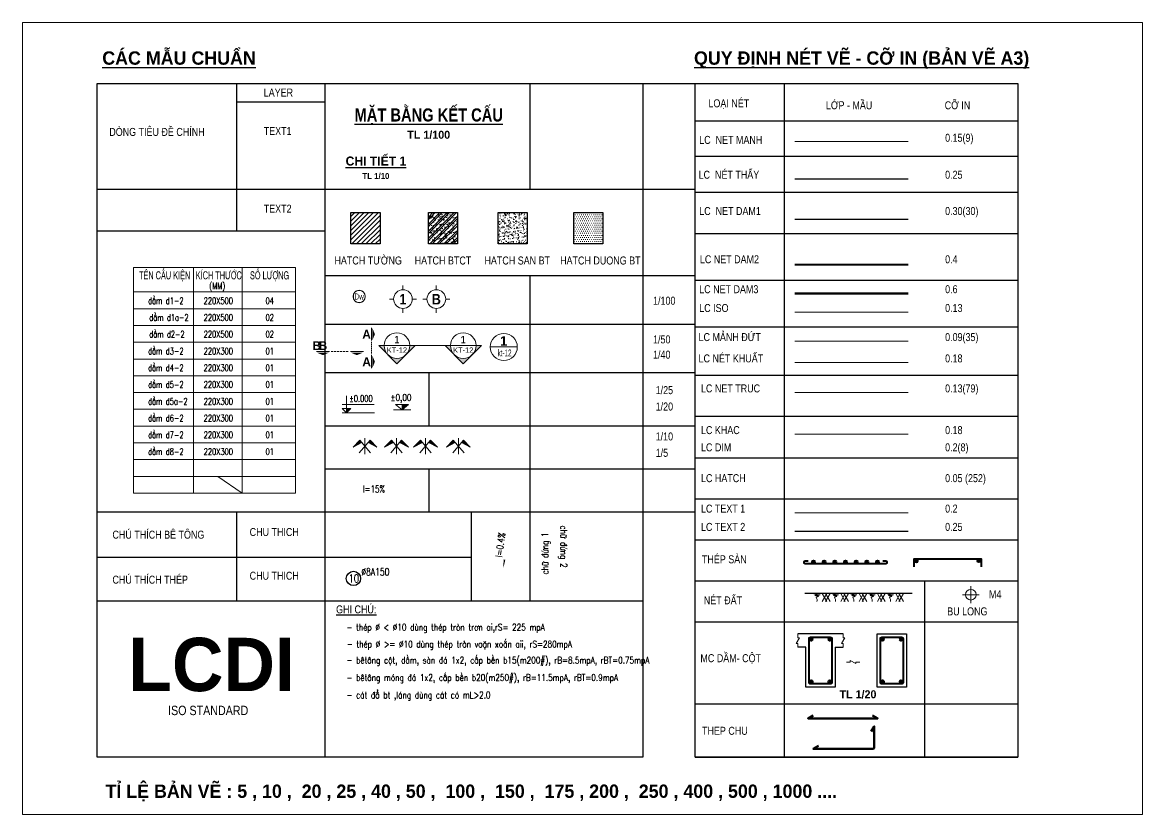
# Model space of a CAD drawing. Header units: metres. Extents: x 596585 to 599449, y 2303977 to 2307363.
# Drawn here: x 597523.1 to 597859.1, y 2304323.7 to 2304561.3 of the extents above; entities that cross this region are included whole.
import ezdxf
from ezdxf.enums import TextEntityAlignment as Align

# ---------------------------------------------------------------- set-up
doc = ezdxf.new("R2010")
doc.units = ezdxf.units.M
doc.header["$MEASUREMENT"] = 0
doc.set_wipeout_variables(frame=1)
for name, pattern in [('CENTERX2', [4, 2.5, -0.5, 0.5, -0.5]), ('DASHDOT', [1, 0.5, -0.25, 0, -0.25]), ('HIDDEN', [0.375, 0.25, -0.125])]:
    doc.linetypes.add(name, pattern=pattern)
for name, color, linetype, lineweight in [('KICHTHUOC', 8, 'Continuous', 18), ('LC Dim', 8, 'Continuous', 18), ('LC Hatch', 252, 'Continuous', 9), ('LC Hatch @ 1 (1)', 252, 'Continuous', 0), ('LC ISO', 160, 'Continuous', 13), ('LC Khac', 4, 'Continuous', 9), ('LC MANH DUT', 35, 'HIDDEN', 5), ('LC Net dam 1', 30, 'Continuous', 30), ('LC Net dam2', 6, 'Continuous', 40), ('LC Net dam3', 1, 'Continuous', 60), ('LC Net khuat', 4, 'HIDDEN', 13), ('LC Net manh', 239, 'Continuous', 5), ('LC Net thay', 7, 'Continuous', 25), ('LC Net truc', 79, 'DASHDOT', 13), ('LC Text1', 3, 'Continuous', 20), ('LC Text2', 7, 'Continuous', 25), ('Text', 7, 'Continuous', 20), ('v-KICHTHUOC', 8, 'Continuous', 18), ('v-TEXT', 7, 'Continuous', 20)]:
    doc.layers.add(name, color=color, linetype=linetype, lineweight=lineweight)
doc.styles.add('arial', font='arial.ttf', dxfattribs={"width": 0.8})
doc.styles.add('Brief text', font='')
doc.styles.add('General text 2', font='arial.ttf')
doc.styles.add('LC 1', font='')
doc.styles.add('LC 2', font='', dxfattribs={"width": 0.7})
doc.styles.add('LC 3', font='vnsimli.shx', dxfattribs={"width": 0.75})
doc.styles.add('LC3', font='', dxfattribs={"width": 0.8})
doc.styles.add('T1', font='Vnsimli.shx', dxfattribs={"width": 0.7})
doc.styles.add('T2', font='', dxfattribs={"width": 0.8})
doc.styles.add('text', font='hoatbif.shx', dxfattribs={"width": 0.7})
doc.styles.add('text1', font='', dxfattribs={"width": 0.7, "height": 300})
doc.styles.get('Brief text').set_extended_font_data('.VnHelvetInsH', bold=True)
doc.styles.get('LC 1').set_extended_font_data('.VnAvantH', bold=True)
doc.styles.get('LC 2').set_extended_font_data('.VnArial NarrowH')
doc.styles.get('LC3').set_extended_font_data('.VnArialH', bold=True)
doc.styles.get('T2').set_extended_font_data('.VnArialH')
doc.styles.get('text1').set_extended_font_data('.VnHelvetInsH', bold=True)

# ---------------------------------------------------------------- blocks, each defined once
blk = doc.blocks.new('DXicon')
at = {"layer": 'LC Hatch', "ltscale": 50}
for points in [[(-1.15, 4.39), (-1.9, 5.26), (-4.45, 2.69)], [(4.45, 2.69), (1.9, 5.26), (1.15, 4.39)]]:
    blk.add_hatch(color=252, dxfattribs=at).paths.add_polyline_path(points)
at = {"layer": 'LC Net manh', "color": 8, "ltscale": 50}
for p, q in [((-1.9, 5.26), (-4.45, 2.69)), ((-4.45, 2.69), (-1.15, 4.39)), ((-2.13, 0.57), (1.9, 5.26)), ((2.13, 0.57), (-1.9, 5.26)), ((0, 0.04), (0, 6.04)), ((4.45, 2.69), (1.15, 4.39)), ((1.9, 5.26), (4.45, 2.69))]:
    blk.add_line(p, q, dxfattribs=at)
blk = doc.blocks.new('thep tron 2')
at = {"layer": 'LC Net dam2'}
for p, q in [((-0.5, 0.5), (0.5, 0.5)), ((0.35, 0.85), (-0.35, 0.15)), ((-0.35, 0.85), (0.35, 0.15)), ((0, 1), (0, 0))]:
    blk.add_line(p, q, dxfattribs=at)
blk.add_circle((0, 0.5), 0.5, dxfattribs=at)
blk = doc.blocks.new('theptron1')
at = {"layer": 'LC Net dam3'}
for p, q in [((-0.5, 0), (0.5, 0)), ((-0.35, 0.35), (0.35, -0.35)), ((0.35, 0.35), (-0.35, -0.35)), ((0, 0.5), (0, -0.5))]:
    blk.add_line(p, q, dxfattribs=at)
blk.add_circle((0, 0), 0.5, dxfattribs=at)
blk = doc.blocks.new('mat dat')
at = {"layer": 'LC Net manh'}
for p, q in [((2, 0), (3.73, -3)), ((3.73, 0), (2, -3)), ((3.15, 0), (4.88, -3)), ((4.88, 0), (3.15, -3))]:
    blk.add_line(p, q, dxfattribs=at)
blk.add_spline([(0, 0), (-1.21, -0.12), (1.21, -0.52), (-0.75, -0.75), (0.58, -1.1), (-0.23, -1.33), (0.06, -2.19), (0, -3)], degree=3, dxfattribs=at)
blk = doc.blocks.new('TTRUC')
at = {"layer": 'LC ISO'}
for p, q in [((0, 6.95), (0, 10.13)), ((-6.95, 0), (-10.13, 0)), ((6.95, 0), (10.13, 0)), ((0, -6.95), (0, -10.13))]:
    blk.add_line(p, q, dxfattribs=at)
at = {"layer": 'LC Net manh'}
blk.add_circle((0, 0), 6.95, dxfattribs=at)
blk = doc.blocks.new('TIEUDE1')
at = {"layer": 'LC Text2', "color": 7, "style": 'LC 1'}
blk.add_attdef('TIªU§Ò', text='', height=5, dxfattribs=at).set_placement((0, 0), align=Align.BOTTOM_CENTER)
blk.add_attdef('TL', text='', height=3, dxfattribs=at).set_placement((0, -2), align=Align.TOP_CENTER)
blk = doc.blocks.new('TIEUDE2')
at = {"layer": 'LC Text2', "color": 7, "style": 'LC 1'}
blk.add_attdef('%%UTIªU§Ò', text='', height=3.5, dxfattribs=at).set_placement((0, 0), align=Align.BOTTOM_CENTER)
blk.add_attdef('TL', text='', height=2.2, dxfattribs=at).set_placement((0, -1.8), align=Align.TOP_CENTER)
blk = doc.blocks.new('trich CT')
at = {"layer": 'LC ISO'}
blk.add_line((-500, 0), (500, 0), dxfattribs=at)
blk.add_circle((0, 0), 500, dxfattribs=at)
at = {"layer": 'LC Text1', "style": 'text1'}
blk.add_attdef('T', text='', height=350, dxfattribs=at).set_placement((0, 223), align=Align.MIDDLE_CENTER)
at = {"layer": 'LC Text1', "linetype": 'ByBlock', "style": 'text', "width": 0.7}
blk.add_attdef('KT', text='', height=250, dxfattribs=at).set_placement((0, -217), align=Align.MIDDLE_CENTER)
blk = doc.blocks.new('*U19')
at = {"layer": 'LC ISO'}
h = blk.add_hatch(color=256, dxfattribs=at)
h.paths.add_polyline_path([(0, -8.49), (4.24, -4.24, -0.198912), (0, -6, -0.198912), (-4.24, -4.24)])
h.paths.add_polyline_path([(8.49, 0), (6, 0, -0.198912), (4.24, -4.24)])
h.paths.add_polyline_path([(-4.24, -4.24, -0.198912), (-6, 0), (-8.49, 0)])
h = blk.add_hatch(color=256, dxfattribs=at)
h.paths.add_polyline_path([(31.08, -8.49), (35.32, -4.24, -0.198912), (31.08, -6, -0.198912), (26.84, -4.24)])
h.paths.add_polyline_path([(39.57, 0), (37.08, 0, -0.198912), (35.32, -4.24)])
h.paths.add_polyline_path([(26.84, -4.24, -0.198912), (25.08, 0), (22.59, 0)])
for p, q in [((-6, 0), (6, 0)), ((25.08, 0), (37.08, 0))]:
    blk.add_line(p, q, dxfattribs=at)
for points in [[(6, 0), (8.49, 0), (0, -8.49), (-8.49, 0), (-6, 0)], [(37.08, 0), (39.57, 0), (31.08, -8.49), (22.59, 0), (25.08, 0)]]:
    blk.add_lwpolyline(points, dxfattribs=at)
for centre in [(0, 0), (31.08, 0)]:
    blk.add_circle(centre, 6, dxfattribs=at)
at = {"layer": 'LC MANH DUT', "linetype": 'HIDDEN', "ltscale": 300}
blk.add_line((6, 0), (25.08, 0), dxfattribs=at)
at = {"layer": 'LC Text1', "style": 'Brief text', "width": 0.8, "flags": 8}
for tag, p in [('VIEW-NUMBER2', (0, 52)), ('VIEW-NUMBER1', (0, 0))]:
    blk.add_attdef(tag, text='', height=3.5, dxfattribs=at).set_placement(p, align=Align.BOTTOM_CENTER)
at = {"layer": 'LC Text1', "style": 'arial', "width": 0.8, "flags": 8}
for tag, p in [('SHEET-NUMBER2', (0, 51.13)), ('SHEET-NUMBER1', (0, -0.87))]:
    blk.add_attdef(tag, text='', height=2.5, dxfattribs=at).set_placement(p, align=Align.TOP_CENTER)
blk = doc.blocks.new('Caodo1')
at = {"layer": 'LC Text1'}
blk.add_hatch(color=4, dxfattribs=at).paths.add_polyline_path([(0, 200), (0, 0), (243, 200)])
at = {"layer": 'LC Text1', "color": 4}
for p, q in [((324, 0), (-324, 0)), ((0, 0), (0, 200))]:
    blk.add_line(p, q, dxfattribs=at)
blk.add_lwpolyline([(-243, 200), (243, 200), (0, 0), (0, 0)], close=True, dxfattribs=at)
at = {"layer": 'LC Text1', "color": 4, "style": 'T1', "width": 0.8}
blk.add_attdef('%%P0,00', text='', height=250, dxfattribs=at).set_placement((-39, 460), align=Align.MIDDLE_CENTER)
blk = doc.blocks.new('bu lon')
at = {"layer": 'LC Khac', "color": 9}
for p, q in [((0.79, 0), (-0.79, 0)), ((0, -0.79), (0, 0.79))]:
    blk.add_line(p, q, dxfattribs=at)
at = {"layer": 'LC Khac', "color": 7}
blk.add_circle((0, 0), 0.5, dxfattribs=at)
blk = doc.blocks.new('MM')
at = {"layer": 'LC Khac', "xscale": 2.289702860291335, "yscale": 2.289702860291335, "zscale": 2.289702860291335}
blk.add_blockref('bu lon', (0, 0), dxfattribs=at)
blk = doc.blocks.new('CT')
at = {"layer": 'LC Text1', "lineweight": 15}
blk.add_hatch(color=4, dxfattribs=at).paths.add_polyline_path([(3.25, 1.6), (1.64, 1.6), (1.64, 0)])
at = {"layer": 'LC Text1', "color": 4, "lineweight": 15, "ltscale": 50}
for p, q in [((12.09, 0), (0, 0)), ((0.05, 3.14), (12, 3.14))]:
    blk.add_line(p, q, dxfattribs=at)
for points in [[(1.64, 6.43), (1.64, 0)], [(1.64, 0), (0.03, 1.6), (1.64, 1.6)], [(1.64, 0), (3.25, 1.6), (1.64, 1.6)]]:
    blk.add_lwpolyline(points, dxfattribs=at)
at = {"layer": 'LC Text1', "color": 4, "style": 'LC 3', "width": 0.75}
blk.add_attdef('CT', (1.91, 3.5), '', height=2.2, dxfattribs=at)
blk = doc.blocks.new('*U20')
at = {"layer": 'Defpoints'}
blk.add_lwpolyline([(0, 2.97), (-1.75, 2.41), (-2.83, 0.92), (-2.83, -0.92), (-1.75, -2.41), (0, -2.98), (1.75, -2.41), (2.83, -0.92), (2.83, 0.92), (1.75, 2.41)], close=True, dxfattribs=at)
at = {"layer": 'LC Text1', "style": 'General text 2', "width": 0.6, "flags": 8}
blk.add_attdef('SYMBOL', text='', height=3, dxfattribs=at).set_placement((0, 0), align=Align.MIDDLE_CENTER)
blk.add_wipeout([(0, 2.97), (-1.75, 2.41), (-2.83, 0.92), (-2.83, -0.92), (-1.75, -2.41), (0, -2.98), (1.75, -2.41), (2.83, -0.92), (2.83, 0.92), (1.75, 2.41)]).dxf.layer = 'LC Net manh'
at = {"layer": 'LC ISO'}
blk.add_circle((0, 0), 2.98, dxfattribs=at)
blk = doc.blocks.new('matcatdoc')
at = {"layer": 'LC Khac', "color": 1, "ltscale": 2}
for p, q in [((0, 485), (0, 0)), ((0, -550), (0, -1036))]:
    blk.add_line(p, q, dxfattribs=at)
for points in [[(134, 243, 0, 471, 0), (37, 243, 275, 275, 0)], [(134, -793, 0, 471, 0), (37, -793, 275, 275, 0)]]:
    blk.add_lwpolyline(points, format="xyseb", dxfattribs=at)
at = {"layer": 'LC MANH DUT', "ltscale": 200}
blk.add_line((0, -49), (0, -506), dxfattribs=at)
at = {"ltscale": 2, "style": 'LC 1'}
for p in [(-179, 243), (-179, -793)]:
    blk.add_attdef('LC', text='', height=330, dxfattribs=at).set_placement(p, align=Align.MIDDLE_CENTER)
blk = doc.blocks.new('*U18')
at = {"layer": 'LC Khac', "color": 1, "ltscale": 2}
for p, q in [((0, 0), (-485, 0)), ((1271, 0), (785, 0))]:
    blk.add_line(p, q, dxfattribs=at)
for points in [[(-243, -134, 0, 471, 0), (-243, -37, 275, 275, 0)], [(1028, -134, 0, 471, 0), (1028, -37, 275, 275, 0)]]:
    blk.add_lwpolyline(points, format="xyseb", dxfattribs=at)
at = {"layer": 'LC MANH DUT', "ltscale": 300}
blk.add_line((66, 0), (732, 0), dxfattribs=at)
at = {"ltscale": 2, "style": 'LC 1'}
for p in [(-243, 222), (1028, 222)]:
    blk.add_attdef('LC', text='', height=330, dxfattribs=at).set_placement(p, align=Align.MIDDLE_CENTER)
blk = doc.blocks.new('DODOC1')
at = {"layer": 'KICHTHUOC'}
blk.add_lwpolyline([(-630, 0, 0, 0, 0), (762, 0, 0, 66.7, 0), (443, 0, 66.7, 66.7, 0)], format="xyseb", dxfattribs=at)
at = {"layer": 'Text', "style": 'T1', "width": 0.8}
blk.add_attdef('DOC', text='', height=250, dxfattribs=at).set_placement((-79, 226), align=Align.MIDDLE_CENTER)

msp = doc.modelspace()

# ---------------------------------------------------------------- hatches: boundary and pattern name
at = {"layer": 'LC Hatch', "ltscale": 3}
h = msp.add_hatch(dxfattribs=at)
h.set_pattern_fill('AR-CONC', color=256, scale=0.281299)
h.set_pattern_definition([(50, (597979.7542, 2303850.129), (2.017644, -0.176521), [0.210974, -2.320715]), (355, (597979.7542, 2303850.129), (-0.390306, 2.115907), [0.168779, -1.856572]), (100.4514, (597979.9224, 2303850.1143), (1.62734, 1.939385), [0.1793004, -1.972304]), (46.1842, (597979.7542, 2303850.6916), (3.002136, -0.465603), [0.316461, -3.481072]), (96.6356, (597980.0044, 2303850.6528), (2.629195, 2.740182), [0.26895, -2.958456]), (351.1842, (597979.7542, 2303850.6916), (2.629193, 2.740184), [0.253169, -2.784858]), (21, (597980.0355, 2303850.551), (1.6790922, -1.132562), [0.210974, -2.320715]), (326, (597980.0355, 2303850.551), (0.684443, 2.039838), [0.168779, -1.856572]), (71.4514, (597980.1754, 2303850.4566), (2.363536, 0.9072743), [0.1793004, -1.972304]), (37.5, (597979.7542, 2303850.129), (0.0342055, 0.93642634), [0, -1.834068, 0, -1.8847018, 0, -1.8636044]), (7.5, (597979.7542, 2303850.129), (0.7400114, 1.1094753), [0, -1.0745613, 0, -1.7918732, 0, -0.7102794]), (327.5, (597979.1269, 2303850.129), (1.501636, -0.0634466), [0, -0.703247, 0, -2.1941305, 0, -2.9114423]), (317.5, (597978.8456, 2303850.129), (1.6404956, 0.281594), [0, -0.914221, 0, -1.4571277, 0, -2.067546])])
h.paths.add_polyline_path([(597674.571, 2304504.302), (597665.851, 2304504.302), (597665.851, 2304494.883), (597674.571, 2304494.883)])
h = msp.add_hatch(dxfattribs=at)
h.set_pattern_fill('DOTS', color=256, scale=9.845457)
h.set_pattern_definition([(360, (597981.258, 2303850.129), (0.30767054, 0.6153411), [0, -0.6153411])])
h.paths.add_polyline_path([(597697.263, 2304504.302), (597688.544, 2304504.302), (597688.544, 2304494.883), (597697.263, 2304494.883)])
at = {"layer": 'LC Hatch @ 1 (1)', "ltscale": 2}
h = msp.add_hatch(dxfattribs=at)
h.set_pattern_fill('ANSI31', color=256, scale=8.000137)
h.set_pattern_definition([(45, (597981.258, 2303850.129), (-0.7071189, 0.7071189), [])])
h.paths.add_polyline_path([(597630.411, 2304494.883), (597630.411, 2304504.302), (597621.691, 2304504.302), (597621.691, 2304494.883)])
h = msp.add_hatch(dxfattribs=at)
h.set_pattern_fill('BTCT', color=256, scale=0.400001)
h.set_pattern_definition([(50, (597625.665, 2304992.823), (2.869048, -0.251009), [0.3, -3.300009]), (355, (597625.665, 2304992.823), (-0.555007, 3.008776), [0.24, -2.640007]), (100.4514, (597625.904, 2304992.802), (2.314043, 2.757765), [0.254961, -2.804576]), (46.1842, (597625.665, 2304993.623), (4.268975, -0.662078), [0.45, -4.950013]), (96.6356, (597626.0207, 2304993.568), (3.73866, 3.89648), [0.382442, -4.206863]), (351.1842, (597625.665, 2304993.623), (3.738657, 3.896484), [0.36, -3.96001]), (21, (597626.065, 2304993.423), (2.387634, -1.61048), [0.3, -3.300009]), (326, (597626.065, 2304993.423), (0.973264, 2.900608), [0.24, -2.640007]), (71.4514, (597626.264, 2304993.2888), (3.360899, 1.290125), [0.254961, -2.804576]), (37.5, (597625.6649, 2304992.823), (0.0486395, 1.3315788), [0, -2.6080067, 0, -2.680007, 0, -2.650007]), (7.5, (597625.6649, 2304992.823), (1.052281, 1.577651), [0, -1.528004, 0, -2.5480066, 0, -1.0100026]), (327.5, (597624.7729, 2304992.823), (2.1352952, -0.0902197), [0, -1.0000026, 0, -3.120008, 0, -4.1400107]), (317.5, (597624.3729, 2304992.823), (2.332751, 0.400421), [0, -1.300003, 0, -2.072005, 0, -2.9400076]), (45, (597625.6649, 2304992.823), (-1.060663, 1.060663), []), (45, (597626.372, 2304992.823), (-1.060663, 1.060663), [])])
h.paths.add_polyline_path([(597653.636, 2304504.302), (597644.917, 2304504.302), (597644.917, 2304494.883), (597653.636, 2304494.883)])

# ---------------------------------------------------------------- linework, layer by layer
at = {"layer": 'LC ISO', "ltscale": 0.5}
msp.add_line((597754.78, 2304474.409, 0), (597788.797, 2304474.409, 0), dxfattribs=at)
at = {"layer": 'LC Khac', "ltscale": 0.5}
msp.add_line((597754.78, 2304437.793, 0), (597788.797, 2304437.793, 0), dxfattribs=at)
at = {"layer": 'LC MANH DUT', "ltscale": 300}
msp.add_line((597754.78, 2304465.69, 0), (597788.797, 2304465.69, 0), dxfattribs=at)
at = {"layer": 'LC Net dam 1'}
msp.add_line((597754.78, 2304502.365, 0), (597788.797, 2304502.365, 0), dxfattribs=at)
at = {"layer": 'LC Net dam2', "ltscale": 5}
msp.add_line((597788.797, 2304488.603, 0), (597754.78, 2304488.603, 0), dxfattribs=at)
at = {"layer": 'LC Net dam2'}
msp.add_lwpolyline([(597781.21, 2304399.872), (597782.01, 2304399.872, -0.4142136), (597782.465, 2304399.417), (597782.465, 2304399.366, -0.4142136), (597782.01, 2304398.912), (597770.032, 2304398.912), (597758.054, 2304398.912, -0.4142136), (597757.6, 2304399.366), (597757.6, 2304399.417, -0.4142136), (597758.054, 2304399.872), (597758.854, 2304399.872)], format="xyb", dxfattribs=at)
msp.add_lwpolyline([(597790.669, 2304398.08), (597790.669, 2304400.48), (597810.669, 2304400.48), (597810.669, 2304398.08)], dxfattribs=at)
for points in [[(597759.122, 2304363.326), (597759.122, 2304376.526, -0.4142136), (597759.522, 2304376.926), (597765.522, 2304376.926, -0.4142136), (597765.922, 2304376.526), (597765.922, 2304363.326, -0.4142136), (597765.522, 2304362.926), (597759.522, 2304362.926, -0.4142136)], [(597780.5, 2304363.326), (597780.5, 2304376.526, -0.4142136), (597780.9, 2304376.926), (597786.9, 2304376.926, -0.4142136), (597787.3, 2304376.526), (597787.3, 2304363.326, -0.4142136), (597786.9, 2304362.926), (597780.9, 2304362.926, -0.4142136)]]:
    msp.add_lwpolyline(points, format="xyb", close=True, dxfattribs=at)
at = {"layer": 'LC Net dam3', "ltscale": 0.5}
msp.add_line((597754.78, 2304480.051, 0), (597788.797, 2304480.051, 0), dxfattribs=at)
at = {"layer": 'LC Net dam3', "ltscale": 5}
msp.add_lwpolyline([(597760.355, 2304353.481), (597758.797, 2304352.581), (597779.717, 2304352.581), (597778.158, 2304353.481)], dxfattribs=at)
at = {"layer": 'LC Net dam3'}
msp.add_lwpolyline([(597777.731, 2304348.64), (597778.631, 2304350.199), (597778.631, 2304343.812, -0.4142136), (597778.231, 2304343.412), (597760.331, 2304343.412), (597761.89, 2304344.312)], format="xyb", dxfattribs=at)
at = {"layer": 'LC Net khuat', "ltscale": 300}
msp.add_line((597754.78, 2304459.298, 0), (597788.797, 2304459.298, 0), dxfattribs=at)
at = {"layer": 'LC Net manh'}
msp.add_line((597754.78, 2304525.571, 0), (597788.797, 2304525.571, 0), dxfattribs=at)
for points in [[(597755.722, 2304373.926), (597755.722, 2304375.072), (597755.262, 2304375.072), (597756.183, 2304376.781), (597755.722, 2304376.781), (597755.722, 2304377.926)], [(597769.322, 2304373.926), (597769.322, 2304375.072), (597768.862, 2304375.072), (597769.783, 2304376.781), (597769.322, 2304376.781), (597769.322, 2304377.926)], [(597770.286, 2304369.48), (597771.431, 2304369.48), (597771.431, 2304369.94), (597773.14, 2304369.02), (597773.14, 2304369.48), (597774.286, 2304369.48)]]:
    msp.add_lwpolyline(points, dxfattribs=at)
at = {"layer": 'LC Net thay'}
for p, q in [((597587.325, 2304543.055, 0), (597587.325, 2304498.825, 0)), ((597613.833, 2304543.055, 0), (597613.833, 2304340.919, 0)), ((597675.355, 2304543.055, 0), (597675.355, 2304511.354, 0)), ((597709.207, 2304543.055, 0), (597724.976, 2304543.055, 0)), ((597751.612, 2304543.055, 0), (597751.612, 2304340.919, 0)), ((597613.833, 2304537.373, 0), (597587.325, 2304537.373, 0)), ((597724.976, 2304531.845, 0), (597821.752, 2304531.845, 0)), ((597724.976, 2304521.259, 0), (597821.752, 2304521.259, 0)), ((597754.78, 2304514.379, 0), (597788.797, 2304514.379, 0)), ((597545.577, 2304511.354, 0), (597675.355, 2304511.354, 0)), ((597545.577, 2304511.354, 0), (597724.976, 2304511.354, 0)), ((597724.976, 2304510.414, 0), (597821.752, 2304510.414, 0)), ((597545.577, 2304498.825, 0), (597613.833, 2304498.825, 0)), ((597724.976, 2304498.053, 0), (597821.752, 2304498.053, 0)), ((597613.833, 2304485.375, 0), (597724.976, 2304485.375, 0)), ((597675.355, 2304485.375, 0), (597675.355, 2304387.885, 0)), ((597724.976, 2304484.058, 0), (597821.752, 2304484.058, 0)), ((597613.833, 2304470.836, 0), (597724.976, 2304470.836, 0)), ((597724.976, 2304470.063, 0), (597821.752, 2304470.063, 0)), ((597613.833, 2304456.296, 0), (597724.976, 2304456.296, 0)), ((597645.093, 2304456.296, 0), (597645.093, 2304440.364, 0)), ((597724.976, 2304455.524, 0), (597821.752, 2304455.524, 0)), ((597724.976, 2304443.223, 0), (597821.752, 2304443.223, 0)), ((597613.833, 2304440.364, 0), (597724.976, 2304440.364, 0)), ((597724.976, 2304430.717, 0), (597821.752, 2304430.717, 0)), ((597613.833, 2304427.404, 0), (597675.355, 2304427.404, 0)), ((597613.833, 2304427.404, 0), (597724.976, 2304427.404, 0)), ((597645.093, 2304427.404, 0), (597645.093, 2304414.516, 0)), ((597724.976, 2304418.416, 0), (597821.752, 2304418.416, 0)), ((597545.577, 2304414.516, 0), (597724.976, 2304414.516, 0)), ((597587.325, 2304414.516, 0), (597587.325, 2304387.885, 0)), ((597657.841, 2304387.885, 0), (597657.841, 2304414.516, 0)), ((597754.78, 2304408.758, 0), (597788.797, 2304408.758, 0)), ((597724.976, 2304406.114, 0), (597821.752, 2304406.114, 0)), ((597545.577, 2304400.987, 0), (597657.841, 2304400.987, 0)), ((597724.976, 2304393.813, 0), (597821.752, 2304393.813, 0)), ((597793.717, 2304393.813, 0), (597793.717, 2304340.919, 0)), ((597789.991, 2304390.028, 0), (597757.831, 2304390.028, 0)), ((597545.577, 2304387.885, 0), (597709.207, 2304387.885, 0)), ((597545.577, 2304387.885, 0), (597709.207, 2304387.885, 0)), ((597724.976, 2304381.511, 0), (597821.752, 2304381.511, 0)), ((597769.322, 2304377.926, 0), (597755.722, 2304377.926, 0)), ((597758.122, 2304373.926, 0), (597755.722, 2304373.926, 0)), ((597766.922, 2304373.926, 0), (597769.322, 2304373.926, 0)), ((597724.976, 2304356.908, 0), (597821.752, 2304356.908, 0)), ((597724.976, 2304340.919, 0), (597821.752, 2304340.919, 0))]:
    msp.add_line(p, q, dxfattribs=at)
for points in [[(597545.577, 2304543.055), (597709.207, 2304543.055), (597709.207, 2304340.919), (597545.577, 2304340.919)], [(597724.976, 2304543.055), (597821.752, 2304543.055), (597821.752, 2304340.919), (597724.976, 2304340.919)], [(597779.5, 2304377.926), (597788.3, 2304377.926), (597788.3, 2304361.926), (597779.5, 2304361.926)]]:
    msp.add_lwpolyline(points, close=True, dxfattribs=at)
msp.add_lwpolyline([(597766.922, 2304373.926), (597766.922, 2304361.926), (597758.122, 2304361.926), (597758.122, 2304373.926)], dxfattribs=at)
at = {"layer": 'LC Net truc', "linetype": 'CENTERX2', "ltscale": 200}
msp.add_line((597754.78, 2304450.298, 0), (597788.797, 2304450.298, 0), dxfattribs=at)
at = {"layer": 'LC Text1'}
msp.add_line((597754.78, 2304414.245, 0), (597788.797, 2304414.245, 0), dxfattribs=at)
at = {"layer": 'LC Text2', "ltscale": 2}
for points in [[(597621.691, 2304504.302), (597630.411, 2304504.302), (597630.411, 2304494.883), (597621.691, 2304494.883)], [(597644.917, 2304504.302), (597653.636, 2304504.302), (597653.636, 2304494.883), (597644.917, 2304494.883)], [(597665.851, 2304504.302), (597674.571, 2304504.302), (597674.571, 2304494.883), (597665.851, 2304494.883)], [(597688.544, 2304504.302), (597697.263, 2304504.302), (597697.263, 2304494.883), (597688.544, 2304494.883)]]:
    msp.add_lwpolyline(points, close=True, dxfattribs=at)
at = {"layer": 'LC Text2', "ltscale": 100}
msp.add_circle((597622.441, 2304394.553, 0), 2.14, dxfattribs=at)

# ---------------------------------------------------------------- block references
at = {"layer": 'LC Dim'}
for p, xscale, yscale, zscale, rotation in [((597759.762, 2304376.286, 0), 0.8000020620485555, 0.8000020620485555, 0.8000020620485555, 359.9999999976748), ((597765.282, 2304376.286, 0), -0.8000020620485555, 0.800002062048554, 0.800002062048554, 359.9999999976748), ((597781.14, 2304376.286, 0), 0.8000020620485555, 0.8000020620485555, 0.8000020620485555, 359.9999999976748), ((597786.66, 2304376.286, 0), -0.8000020620485555, 0.800002062048554, 0.800002062048554, 359.9999999976748), ((597759.762, 2304363.566, 0), -0.8000020620485544, 0.800002062048554, 0.800002062048554, 180.0000000006359), ((597765.282, 2304363.566, 0), 0.8000020620485544, 0.8000020620485544, 0.8000020620485544, 180.0000000006358), ((597781.14, 2304363.566, 0), -0.8000020620485544, 0.800002062048554, 0.800002062048554, 180.0000000006359), ((597786.66, 2304363.566, 0), 0.8000020620485544, 0.8000020620485544, 0.8000020620485544, 180.0000000006358)]:
    msp.add_blockref('theptron1', p, dxfattribs=dict(at, xscale=xscale, yscale=yscale, zscale=zscale, rotation=rotation))
at = {"layer": 'LC Hatch', "xscale": 0.8000020620485555, "yscale": 0.8000020620485555, "zscale": 0.8000020620485555, "rotation": 359.9999999976748}
for p in [(597625.881, 2304431.793, 0), (597635.358, 2304431.793, 0), (597644.042, 2304431.793, 0), (597653.912, 2304431.793, 0)]:
    msp.add_blockref('DXicon', p, dxfattribs=at)
at = {"layer": 'LC ISO', "xscale": 0.403138717519849, "yscale": 0.403138717519849, "zscale": 0.403138717519849, "rotation": 359.9999999976748}
for p in [(597637.293, 2304478.35, 0), (597647.295, 2304478.35, 0)]:
    msp.add_blockref('TTRUC', p, dxfattribs=at)
at = {"layer": 'LC ISO'}
ref = msp.add_blockref('*U19', (597635.474, 2304464.404, 0), dxfattribs=dict(at, xscale=0.6400016496390442, yscale=0.6400016496390442, zscale=0.6400016496390442, rotation=359.9999999976748))
ref.add_attrib('VIEW-NUMBER1', '1', dxfattribs={"layer": 'LC Text1', "height": 2.24, "rotation": 360, "style": 'Brief text', "width": 0.8}).set_placement((597635.474, 2304464.404, 0), align=Align.BOTTOM_CENTER)
ref.add_attrib('SHEET-NUMBER1', 'KT-12', dxfattribs={"layer": 'LC Text1', "height": 1.6, "rotation": 360, "style": 'arial', "width": 0.8}).set_placement((597635.474, 2304463.844, 0), align=Align.TOP_CENTER)
ref.add_attrib('VIEW-NUMBER2', '1', dxfattribs={"layer": 'LC Text1', "height": 2.24, "rotation": 360, "style": 'Brief text', "width": 0.8}).set_placement((597655.365, 2304464.404, 0), align=Align.BOTTOM_CENTER)
ref.add_attrib('SHEET-NUMBER2', 'KT-12', dxfattribs={"layer": 'LC Text1', "height": 1.6, "rotation": 360, "style": 'arial', "width": 0.8}).set_placement((597655.365, 2304463.844, 0), align=Align.TOP_CENTER)
ref = msp.add_blockref('trich CT', (597667.519, 2304463.978, 0), dxfattribs=dict(at, xscale=0.008146306711836747, yscale=0.008146306711836747, zscale=0.008146306711836747))
ref.add_attrib('T', '1', dxfattribs={"layer": 'LC Text2', "height": 2.851, "rotation": 360, "style": 'text1'}).set_placement((597667.519, 2304465.791, 0), align=Align.MIDDLE_CENTER)
ref.add_attrib('KT', ' kt-12', dxfattribs={"layer": 'LC Text2', "linetype": 'ByBlock', "height": 2.0366, "rotation": 360, "style": 'text', "width": 0.55}).set_placement((597667.519, 2304462.207, 0), align=Align.MIDDLE_CENTER)
at = {"layer": 'LC Khac', "xscale": 0.8000020620485555, "yscale": 0.8000020620485555, "zscale": 0.8000020620485555, "rotation": 359.9999999976748}
for p in [(597761.476, 2304390.028, 0), (597766.978, 2304390.028, 0), (597772.481, 2304390.028, 0), (597777.983, 2304390.028, 0), (597783.485, 2304390.028, 0)]:
    msp.add_blockref('mat dat', p, dxfattribs=at)
at = {"layer": 'LC MANH DUT', "xscale": 1.397564855985381, "yscale": 1.397564855985381, "zscale": 1.397564855985381, "rotation": 359.9999999976748}
msp.add_blockref('MM', (597807.607, 2304389.68, 0), dxfattribs=at)
at = {"layer": 'LC Net dam2'}
for p, xscale, yscale, zscale, rotation in [((597760.414, 2304399.152, 0), 0.8000020620485555, 0.8000020620485555, 0.8000020620485555, 359.9999999976748), ((597763.614, 2304399.152, 0), 0.8000020620485555, 0.8000020620485555, 0.8000020620485555, 359.9999999976748), ((597766.814, 2304399.152, 0), 0.8000020620485555, 0.8000020620485555, 0.8000020620485555, 359.9999999976748), ((597770.014, 2304399.152, 0), 0.8000020620485555, 0.8000020620485555, 0.8000020620485555, 359.9999999976748), ((597773.214, 2304399.152, 0), 0.8000020620485555, 0.8000020620485555, 0.8000020620485555, 359.9999999976748), ((597776.414, 2304399.152, 0), 0.8000020620485555, 0.8000020620485555, 0.8000020620485555, 359.9999999976748), ((597779.614, 2304399.152, 0), 0.8000020620485555, 0.8000020620485555, 0.8000020620485555, 359.9999999976748), ((597791.309, 2304400.24, 0), -0.8000020620485544, 0.800002062048554, 0.800002062048554, 180.0000000006359), ((597810.029, 2304400.24, 0), 0.8000020620485544, 0.8000020620485544, 0.8000020620485544, 180.0000000006358)]:
    msp.add_blockref('thep tron 2', p, dxfattribs=dict(at, xscale=xscale, yscale=yscale, zscale=zscale, rotation=rotation))
at = {"layer": 'LC Net manh'}
ref = msp.add_blockref('matcatdoc', (597627.803, 2304465.884, 0), dxfattribs=dict(at, xscale=0.008000020620488059, yscale=0.008000020620488059, zscale=0.008000020620488059))
ref.add_attrib('LC', 'A', dxfattribs={"layer": '0', "ltscale": 2, "height": 2.64, "rotation": 360, "style": 'LC 1'}).set_placement((597626.375, 2304459.541, 0), align=Align.MIDDLE_CENTER)
ref.add_attrib('LC', 'A', dxfattribs={"layer": '0', "ltscale": 2, "height": 2.64, "rotation": 360, "style": 'LC 1'}).set_placement((597626.375, 2304467.825, 0), align=Align.MIDDLE_CENTER)
ref = msp.add_blockref('*U18', (597615.233, 2304462.606, 0), dxfattribs=dict(at, xscale=0.008000020620488059, yscale=0.008000020620488059, zscale=0.008000020620488059))
ref.add_attrib('LC', 'B', dxfattribs={"layer": '0', "ltscale": 2, "height": 2.64, "rotation": 360, "style": 'LC 1'}).set_placement((597611.398, 2304464.384, 0), align=Align.MIDDLE_CENTER)
ref.add_attrib('LC', 'B', dxfattribs={"layer": '0', "ltscale": 2, "height": 2.64, "rotation": 360, "style": 'LC 1'}).set_placement((597613.291, 2304464.384, 0), align=Align.MIDDLE_CENTER)
at = {"layer": 'LC Text1'}
ref = msp.add_blockref('CT', (597619.048, 2304444.216, 0), dxfattribs=dict(at, xscale=0.8000020620485555, yscale=0.8000020620485555, zscale=0.8000020620485555, rotation=359.9999999976748))
ref.add_attrib('CT', '%%P0.000', (597621.159, 2304447.529, 0), dxfattribs={"color": 3, "height": 1.9841, "rotation": 360, "style": 'LC 3', "width": 0.7})
ref = msp.add_blockref('Caodo1', (597637.006, 2304445.158, 0), dxfattribs=dict(at, xscale=0.008000020620488059, yscale=0.008000020620488059, zscale=0.008000020620488059))
ref.add_attrib('%%P0,00', '%%p0,00', dxfattribs={"layer": 'LC Text2', "height": 2, "rotation": 360, "style": 'T1', "width": 0.8}).set_placement((597636.694, 2304448.834, 0), align=Align.MIDDLE_CENTER)
at = {"layer": 'LC Text2'}
ref = msp.add_blockref('TIEUDE1', (597645.018, 2304530.425, 0), dxfattribs=dict(at, xscale=0.8000020620485555, yscale=0.8000020620485555, zscale=0.8000020620485555, rotation=359.9999999976748))
ref.add_attrib('TIªU§Ò', '%%UmÆt b»ng kÕt cÊu', dxfattribs={"color": 7, "height": 3.93954, "rotation": 360, "style": 'LC3', "width": 0.8}).set_placement((597645.018, 2304530.425, 0), align=Align.BOTTOM_CENTER)
ref.add_attrib('TL', 'TL 1/100', dxfattribs={"color": 7, "height": 2.4, "rotation": 360, "style": 'LC 1'}).set_placement((597645.018, 2304528.825, 0), align=Align.TOP_CENTER)
ref = msp.add_blockref('TIEUDE2', (597629.175, 2304517.575, 0), dxfattribs=dict(at, xscale=0.8000020620485555, yscale=0.8000020620485555, zscale=0.8000020620485555, rotation=359.9999999976748))
ref.add_attrib('%%UTIªU§Ò', '%%Uchi tiÕt 1', dxfattribs={"color": 7, "height": 2.71693, "rotation": 360, "style": 'LC 1'}).set_placement((597629.175, 2304517.575, 0), align=Align.BOTTOM_CENTER)
ref.add_attrib('TL', 'TL 1/10', dxfattribs={"color": 7, "height": 1.76, "rotation": 360, "style": 'LC 1'}).set_placement((597629.175, 2304516.135, 0), align=Align.TOP_CENTER)
at = {"layer": 'v-KICHTHUOC'}
ref = msp.add_blockref('DODOC1', (597668.208, 2304403.733), dxfattribs=dict(at, xscale=-0.008000137222334476, yscale=0.008000137222334473, zscale=0.008000137222334473, rotation=82.32757088639241))
ref.add_attrib('DOC', 'I=0.4%', dxfattribs={"layer": 'v-TEXT', "height": 2, "rotation": 82.32757, "style": 'T1', "width": 0.8}).set_placement((597666.501, 2304404.599), align=Align.MIDDLE_CENTER)

# ---------------------------------------------------------------- texts
at = {"layer": 'LC Text1', "ltscale": 0.2, "style": 'LC 1', "width": 0.9}
for s, p in [('1', (597637.293, 2304475.782, 0)), ('B', (597647.295, 2304475.782, 0))]:
    msp.add_text(s, height=3.157, rotation=360, dxfattribs=at).set_placement(p, align=Align.BOTTOM_CENTER)
at = {"layer": 'LC Text1', "style": 'LC 3', "width": 0.75}
msp.add_text(' I=15%%%', height=2.0973, rotation=360, dxfattribs=at).set_placement((597624.197, 2304420.328, 0))
at = {"layer": 'LC Text1', "color": 3, "style": 'LC 3', "width": 0.8}
for s, height, rotation, p in [('ch÷ ®øng 2', 2, 270, (597684.504, 2304410.421, 0)), ('ch÷ ®øng 1', 2, 90, (597680.889, 2304395.77, 0)), ('- thÐp %%C < %%C10 dïng thÐp trßn tr¬n ai,rS= 225 mpA', 2.00001, 360, (597620.366, 2304378.913, 0)), ('- thÐp %%C >= %%C10 dïng thÐp trßn voÆn xo¾n aii, rS=280mpA', 2.00001, 360, (597620.447, 2304373.863, 0)), ('- bªt«ng cét, dÇm, sµn ®¸ 1x2, cÊp bÒn b15(m200#), rB=8.5mpA, rBT=0.75mpA', 2.00001, 360, (597620.35, 2304369.049, 0)), ('- bªt«ng mãng ®¸ 1x2, cÊp bÒn b20(m250#), rB=11.5mpA, rBT=0.9mpA', 2.00001, 360, (597620.35, 2304363.823, 0)), ('- c¸t ®æ bt ,l¸ng dïng c¸t cã mL>2.0', 2.00001, 360, (597620.35, 2304358.597, 0))]:
    msp.add_text(s, height=height, rotation=rotation, dxfattribs=at).set_placement(p)
at = {"layer": 'LC Text2', "lineweight": -2}
for s, height, style, p in [('%%uc¸c mÉu chuÈn', 4.00001, 'LC 1', (597547.095, 2304548.645, 0)), ('%%Uquy ®Þnh nÐt vÏ - cì in (b¶n vÏ A3)', 4.00001, 'LC 1', (597724.588, 2304548.645, 0)), ('tl 1/20', 2.4, 'LC 1', (597768.241, 2304358.619, 0)), ('iso standard', 2.80001, 'LC 2', (597566.833, 2304353.572, 0)), ('tØ lÖ b¶n vÏ : 5 , 10 ,  20 , 25 , 40 , 50 ,  100 ,  150 ,  175 , 200 ,  250 , 400 , 500 , 1000 ....', 4.00001, 'LC 1', (597548.056, 2304328.75, 0))]:
    msp.add_text(s, height=height, rotation=360, dxfattribs=dict(at, style=style)).set_placement(p)
at = {"layer": 'LC Text2', "style": 'T2', "width": 0.8}
for s, height, p in [('layer', 2.4, (597595.525, 2304539.086, 0)), ('lo¹i nÐt', 2.4, (597728.918, 2304535.869, 0)), ('Líp - mÇu', 2.4, (597764.147, 2304535.27, 0)), ('cì in', 2.4, (597799.785, 2304535.27, 0)), ('dßng tiªu ®Ò chÝnh', 2.40001, (597549.201, 2304527.282, 0)), ('text1', 2.4, (597595.525, 2304527.554, 0)), ('LC  Net manh', 2.40001, (597726.153, 2304524.896, 0)), ('0.15(9)', 2.4, (597799.906, 2304525.528, 0)), ('LC  nÐt thÊy', 2.40001, (597725.968, 2304514.441, 0)), ('0.25 ', 2.4, (597799.906, 2304514.441, 0)), ('text2', 2.4, (597595.525, 2304504.26, 0)), ('LC  Net dam1', 2.40001, (597726.153, 2304503.557, 0)), ('0.30(30)', 2.4, (597799.906, 2304503.557, 0)), ('HATCH T¦êNG', 2.40001, (597616.734, 2304488.721, 0)), ('HATCH BTCT', 2.4, (597640.798, 2304488.721, 0)), ('HATCH SAN BT', 2.40001, (597661.732, 2304488.721, 0)), ('HATCH DUONG BT', 2.40001, (597684.425, 2304488.721, 0)), ('LC Net dam2', 2.40001, (597726.348, 2304489.081, 0)), ('0.4', 2.4, (597799.906, 2304489.081, 0)), ('LC Net dam3', 2.40001, (597726.15, 2304480.113, 0)), ('0.6', 2.4, (597799.906, 2304480.113, 0)), ('1/100', 2.4, (597712.304, 2304476.659, 0)), ('LC iso', 2.4, (597726.15, 2304474.471, 0)), ('0.13', 2.4, (597799.906, 2304474.471, 0)), ('1/50', 2.4, (597712.304, 2304465.056, 0)), ('LC m¶nh ®øt', 2.40001, (597725.952, 2304465.752, 0)), ('0.09(35)', 2.4, (597799.906, 2304465.752, 0)), ('1/40', 2.4, (597712.304, 2304460.472, 0)), ('LC nÐt khuÊt', 2.40001, (597725.952, 2304459.36, 0)), ('0.18', 2.4, (597799.906, 2304459.36, 0)), ('1/25', 2.4, (597713.086, 2304449.839, 0)), ('LC Net truc', 2.40001, (597726.68, 2304450.36, 0)), ('0.13(79)', 2.4, (597799.906, 2304450.36, 0)), ('1/20', 2.4, (597713.086, 2304444.927, 0)), ('LC khac', 2.4, (597726.68, 2304437.855, 0)), ('0.18', 2.4, (597799.906, 2304437.855, 0)), ('1/10', 2.4, (597713.086, 2304435.947, 0)), ('1/5', 2.4, (597713.086, 2304431.034, 0)), ('LC dim', 2.4, (597726.68, 2304432.677, 0)), ('0.2(8)', 2.4, (597799.906, 2304432.677, 0)), ('LC Hatch', 2.4, (597726.68, 2304423.439, 0)), ('0.05 (252)', 2.4, (597799.906, 2304423.439, 0)), ('LC text 1', 2.4, (597726.68, 2304414.307, 0)), ('0.2', 2.4, (597799.906, 2304414.307, 0)), ('chó thÝch bª t«ng', 2.40001, (597550.153, 2304406.489, 0)), ('chu thich', 2.4, (597591.309, 2304407.277, 0)), ('LC text 2', 2.4, (597726.68, 2304408.82, 0)), ('0.25', 2.4, (597799.906, 2304408.82, 0)), ('thÐp sµn', 2.4, (597726.966, 2304399.106, 0)), ('chó thÝch thÐp', 2.40001, (597550.153, 2304392.989, 0)), ('chu thich', 2.4, (597591.309, 2304394.175, 0)), ('nÐt ®Êt', 2.4, (597727.523, 2304386.804, 0)), ('m4', 2.4, (597813.072, 2304388.596, 0)), ('%%Ughi chó:', 2.40001, (597617.236, 2304384.082, 0)), ('bu long', 2.4, (597800.539, 2304383.484, 0)), ('mc dÇm- cét', 2.40001, (597726.512, 2304369.445, 0)), ('thep chu', 2.4, (597726.985, 2304347.666, 0))]:
    msp.add_text(s, height=height, rotation=360, dxfattribs=at).set_placement(p)
at = {"layer": 'LC Text2', "ltscale": 100, "style": 'LC 3', "width": 0.75}
msp.add_text('10', height=2.4445, rotation=360, dxfattribs=at).set_placement((597622.562, 2304394.553, 0), align=Align.MIDDLE_CENTER)
at = {"layer": 'LC Text2', "linetype": 'ByBlock', "style": 'LC 3', "width": 0.75}
msp.add_text('%%C8A150', height=2.2222, rotation=360, dxfattribs=at).set_placement((597624.788, 2304395.44, 0))
at = {"layer": 'LC Text2', "lineweight": -2, "style": 'LC 1'}
msp.add_text('LCDI', height=16, rotation=360, dxfattribs=at).set_placement((597579.889, 2304368.761, 0), align=Align.MIDDLE)

# ---------------------------------------------------------------- next in the draw order: wipeouts: each hides what was drawn before it
at = {"ltscale": 500}
msp.add_wipeout([(597556.444, 2304487.862), (597605.039, 2304487.862), (597605.039, 2304420.137), (597556.444, 2304420.137)], dxfattribs=at).translate(0, 0, 0).dxf.layer = 'LC Net truc'

# ---------------------------------------------------------------- next in the draw order: linework, layer by layer
at = {"layer": 'LC Dim', "ltscale": 3}
msp.add_lwpolyline([(597523.139, 2304561.331), (597859.138, 2304561.331), (597859.138, 2304323.731), (597523.139, 2304323.731)], close=True, dxfattribs=at)
at = {"layer": 'LC MANH DUT', "ltscale": 500}
for points in [[(597556.444, 2304487.862), (597574.438, 2304487.862), (597574.438, 2304480.495), (597556.444, 2304480.495)], [(597574.438, 2304487.862), (597589.092, 2304487.862), (597589.092, 2304480.495), (597574.438, 2304480.495)], [(597589.092, 2304487.862), (597605.039, 2304487.862), (597605.039, 2304480.495), (597589.092, 2304480.495)], [(597556.444, 2304480.495), (597574.438, 2304480.495), (597574.438, 2304475.465), (597556.444, 2304475.465)], [(597574.438, 2304480.495), (597589.092, 2304480.495), (597589.092, 2304475.465), (597574.438, 2304475.465)], [(597589.092, 2304480.495), (597605.039, 2304480.495), (597605.039, 2304475.465), (597589.092, 2304475.465)], [(597556.444, 2304475.465), (597574.438, 2304475.465), (597574.438, 2304470.435), (597556.444, 2304470.435)], [(597574.438, 2304475.465), (597589.092, 2304475.465), (597589.092, 2304470.435), (597574.438, 2304470.435)], [(597589.092, 2304475.465), (597605.039, 2304475.465), (597605.039, 2304470.435), (597589.092, 2304470.435)], [(597556.444, 2304470.435), (597574.438, 2304470.435), (597574.438, 2304465.406), (597556.444, 2304465.406)], [(597574.438, 2304470.435), (597589.092, 2304470.435), (597589.092, 2304465.406), (597574.438, 2304465.406)], [(597589.092, 2304470.435), (597605.039, 2304470.435), (597605.039, 2304465.406), (597589.092, 2304465.406)], [(597556.444, 2304465.406), (597574.438, 2304465.406), (597574.438, 2304460.376), (597556.444, 2304460.376)], [(597574.438, 2304465.406), (597589.092, 2304465.406), (597589.092, 2304460.376), (597574.438, 2304460.376)], [(597589.092, 2304465.406), (597605.039, 2304465.406), (597605.039, 2304460.376), (597589.092, 2304460.376)], [(597556.444, 2304460.376), (597574.438, 2304460.376), (597574.438, 2304455.346), (597556.444, 2304455.346)], [(597574.438, 2304460.376), (597589.092, 2304460.376), (597589.092, 2304455.346), (597574.438, 2304455.346)], [(597589.092, 2304460.376), (597605.039, 2304460.376), (597605.039, 2304455.346), (597589.092, 2304455.346)], [(597556.444, 2304455.346), (597574.438, 2304455.346), (597574.438, 2304450.316), (597556.444, 2304450.316)], [(597574.438, 2304455.346), (597589.092, 2304455.346), (597589.092, 2304450.316), (597574.438, 2304450.316)], [(597589.092, 2304455.346), (597605.039, 2304455.346), (597605.039, 2304450.316), (597589.092, 2304450.316)], [(597556.444, 2304450.316), (597574.438, 2304450.316), (597574.438, 2304445.286), (597556.444, 2304445.286)], [(597574.438, 2304450.316), (597589.092, 2304450.316), (597589.092, 2304445.286), (597574.438, 2304445.286)], [(597589.092, 2304450.316), (597605.039, 2304450.316), (597605.039, 2304445.286), (597589.092, 2304445.286)], [(597556.444, 2304445.286), (597574.438, 2304445.286), (597574.438, 2304440.256), (597556.444, 2304440.256)], [(597574.438, 2304445.286), (597589.092, 2304445.286), (597589.092, 2304440.256), (597574.438, 2304440.256)], [(597589.092, 2304445.286), (597605.039, 2304445.286), (597605.039, 2304440.256), (597589.092, 2304440.256)], [(597556.444, 2304440.256), (597574.438, 2304440.256), (597574.438, 2304435.227), (597556.444, 2304435.227)], [(597574.438, 2304440.256), (597589.092, 2304440.256), (597589.092, 2304435.227), (597574.438, 2304435.227)], [(597589.092, 2304440.256), (597605.039, 2304440.256), (597605.039, 2304435.227), (597589.092, 2304435.227)], [(597556.444, 2304435.227), (597574.438, 2304435.227), (597574.438, 2304430.197), (597556.444, 2304430.197)], [(597574.438, 2304435.227), (597589.092, 2304435.227), (597589.092, 2304430.197), (597574.438, 2304430.197)], [(597589.092, 2304435.227), (597605.039, 2304435.227), (597605.039, 2304430.197), (597589.092, 2304430.197)], [(597556.444, 2304430.197), (597574.438, 2304430.197), (597574.438, 2304425.167), (597556.444, 2304425.167)], [(597574.438, 2304430.197), (597589.092, 2304430.197), (597589.092, 2304425.167), (597574.438, 2304425.167)], [(597589.092, 2304430.197), (597605.039, 2304430.197), (597605.039, 2304425.167), (597589.092, 2304425.167)], [(597556.444, 2304425.167), (597574.438, 2304425.167), (597574.438, 2304420.137), (597556.444, 2304420.137)], [(597574.438, 2304425.167), (597589.092, 2304425.167), (597589.092, 2304420.137), (597574.438, 2304420.137)], [(597581.765, 2304425.167), (597605.039, 2304425.167), (597605.039, 2304420.137), (597589.092, 2304420.137)]]:
    msp.add_lwpolyline(points, close=True, dxfattribs=at)

# ---------------------------------------------------------------- next in the draw order: texts
at = {"layer": 'LC Text1', "color": 3, "style": 'LC 3', "width": 0.7}
for s, p in [('(MM)', (597579.191, 2304481.291, 0)), ('dÇm d1-2', (597560.866, 2304476.858, 0)), ('220X500', (597577.515, 2304476.858, 0)), ('04', (597596.059, 2304476.858, 0)), ('dÇm d1a-2', (597561.192, 2304471.829, 0)), ('220X500', (597577.515, 2304471.829, 0)), ('02', (597596.059, 2304471.829, 0)), ('dÇm d2-2', (597561.192, 2304466.799, 0)), ('220X500', (597577.515, 2304466.799, 0)), ('02', (597596.059, 2304466.799, 0)), ('dÇm d3-2', (597560.866, 2304461.769, 0)), ('220X300', (597577.515, 2304461.769, 0)), ('01', (597596.059, 2304461.769, 0)), ('dÇm d4-2', (597560.866, 2304456.739, 0)), ('220X300', (597577.515, 2304456.739, 0)), ('01', (597596.059, 2304456.739, 0)), ('dÇm d5-2', (597560.866, 2304451.709, 0)), ('220X300', (597577.515, 2304451.709, 0)), ('01', (597596.059, 2304451.709, 0)), ('dÇm d5a-2', (597560.866, 2304446.68, 0)), ('220X300', (597577.515, 2304446.68, 0)), ('01', (597596.059, 2304446.68, 0)), ('dÇm d6-2', (597560.866, 2304441.65, 0)), ('220X300', (597577.515, 2304441.65, 0)), ('01', (597596.059, 2304441.65, 0)), ('dÇm d7-2', (597560.866, 2304436.62, 0)), ('220X300', (597577.515, 2304436.62, 0)), ('01', (597596.059, 2304436.62, 0)), ('dÇm d8-2', (597560.866, 2304431.59, 0)), ('220X300', (597577.515, 2304431.59, 0)), ('01', (597596.059, 2304431.59, 0))]:
    msp.add_text(s, height=1.9841, rotation=360, dxfattribs=at).set_placement(p)
at = {"layer": 'LC Text2', "lineweight": -2, "style": 'LC 2', "width": 0.8}
for s, height, p in [('tªn cÊu kiÖn', 2.40001, (597558.115, 2304484.278, 0)), ('kÝch th\xadíc', 2.4, (597575.142, 2304484.278, 0)), ('sè l\xadîng', 2.4, (597591.405, 2304484.278, 0))]:
    msp.add_text(s, height=height, rotation=360, dxfattribs=at).set_placement(p)

# ---------------------------------------------------------------- next in the draw order: block references
at = {"layer": 'LC Net manh'}
ref = msp.add_blockref('*U20', (597624.147, 2304479.119, 0), dxfattribs=dict(at, xscale=0.6098839249499864, yscale=0.6098839249499864, zscale=0.6098839249499864, rotation=359.9999999976748))
ref.add_attrib('SYMBOL', 'Dw', dxfattribs={"layer": 'LC Text1', "height": 1.8297, "rotation": 360, "style": 'General text 2', "width": 0.6}).set_placement((597624.147, 2304479.119, 0), align=Align.MIDDLE_CENTER)

doc.saveas('drawing.dxf')
